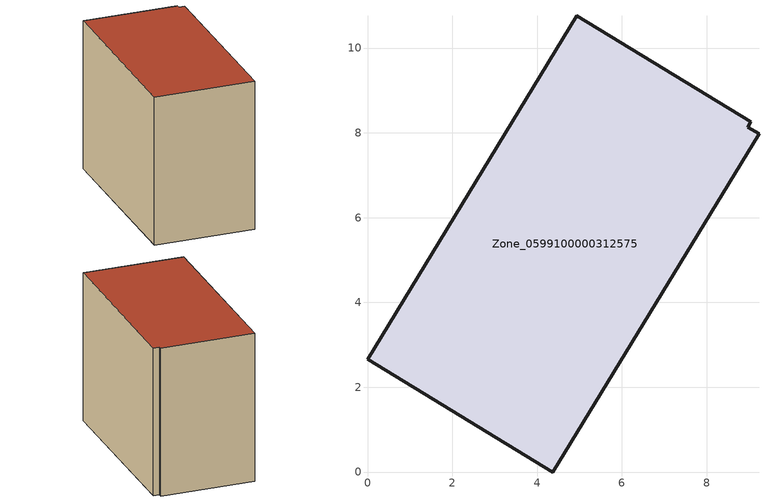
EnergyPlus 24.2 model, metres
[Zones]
Zone_0599100000312575
 floor ground (C_G): 0,2.66 4.94,10.76 9.04,8.26 8.97,8.13 9.23,7.98 4.37,0 z0
 wall outside (C_F): 4.94,10.76 0,2.66 4.37,0 9.23,7.98 8.97,8.13 9.04,8.26 4.94,10.76 z0:7.7
 roof outside (C_R): 0,2.66 4.37,0 9.23,7.98 8.97,8.13 9.04,8.26 4.94,10.76 z7.7
[BUILDING]
Pand.0599100000312575: North Axis=0; Terrain=City; Loads Convergence Tolerance Value=0.04; Temperature Convergence Tolerance Value=0.4; Solar Distribution=FullExterior; Maximum Number of Warmup Days=25; Minimum Number of Warmup Days=1
[Site:Location]
Rotterdam.The.Hague.AP_ZH_NLD Design_Conditions: Latitude=51.96; Longitude=4.45; Time Zone=1; Elevation=-4.5
[SITE:GROUNDTEMPERATURE:BUILDINGSURFACE]
18, 18, 18, 18, 18, 18, 18, 18, 18, 18, 18, 18
[MATERIAL] Thermal Absorptance=0.9; Solar Absorptance=0.7; Visible Absorptance=0.7
Name | Roughness | Thickness | Conductivity | Density | Specific Heat
G.TI.1975-1991 | MediumSmooth | 0.15 | 0.288461 | 540 | 1210
F.TI.1975-1991 | Rough | 0.3 | 0.230769 | 1920 | 840
R.TI.1975-1991 | MediumRough | 0.2 | 0.153846 | 1500 | 1000
[CONSTRUCTION]
C_G: G.TI.1975-1991
C_F: F.TI.1975-1991
C_R: R.TI.1975-1991
[ZONE]
Zone_0599100000312575: Type=1; Multiplier=1; Ceiling Height=Autocalculate; Volume=Autocalculate; Floor Area=autocalculate; Part of Total Floor Area=Yes
[ZONEINFILTRATION:DESIGNFLOWRATE]
Infil_Zone_0599100000312575: Zone or ZoneList or Space or SpaceList=Zone_0599100000312575; Schedule=AlwaysOn; Design Flow Rate Calculation Method=Flow/Area; Flow Rate per Floor Area=0.003; Constant Term Coefficient=1; Temperature Term Coefficient=0; Velocity Term Coefficient=0; Velocity Squared Term Coefficient=0
[HVACTEMPLATE:ZONE:IDEALLOADSAIRSYSTEM]
Zone_0599100000312575: Maximum Heating Supply Air Temperature=50; Minimum Cooling Supply Air Temperature=13; Maximum Heating Supply Air Humidity Ratio=0.0156; Minimum Cooling Supply Air Humidity Ratio=0.0077; Heating Limit=NoLimit; Cooling Limit=NoLimit; Dehumidification Control Type=ConstantSensibleHeatRatio; Cooling Sensible Heat Ratio=0.7; Dehumidification Setpoint=60; Humidification Control Type=None; Humidification Setpoint=30; Outdoor Air Method=None; Outdoor Air Flow Rate per Person=0.00944; Outdoor Air Flow Rate per Zone Floor Area=0; Outdoor Air Flow Rate per Zone=0; Demand Controlled Ventilation Type=None; Outdoor Air Economizer Type=NoEconomizer; Heat Recovery Type=None; Sensible Heat Recovery Effectiveness=0.7; Latent Heat Recovery Effectiveness=0.65
[ZONECONTROL:THERMOSTAT]
ThermostatControl_Zone_0599100000312575: Zone or ZoneList=Zone_0599100000312575; Control Type Schedule=DualSetpointControlType; Control 1=Thermostat_Zone_0599100000312575; Temperature Difference Between Cutout And Setpoint=0
[THERMOSTATSETPOINT:DUALSETPOINT]
Thermostat_Zone_0599100000312575: Heating Setpoint Temperature Schedule=HeatingSetpoint_Zone_0599100000312575; Cooling Setpoint Temperature Schedule=CoolingSetpoint_Zone_0599100000312575
[SCHEDULE:COMPACT]
HeatingSetpoint_Zone_0599100000312575: Through: 12/31, For: AllDays, Until: 24:00, 21
CoolingSetpoint_Zone_0599100000312575: Through: 12/31, For: AllDays, Until: 24:00, 24
DualSetpointControlType: Through: 12/31, For: AllDays, Until: 24:00, 4
AlwaysOn: Through: 12/31, For: AllDays, Until: 24:00, 1
